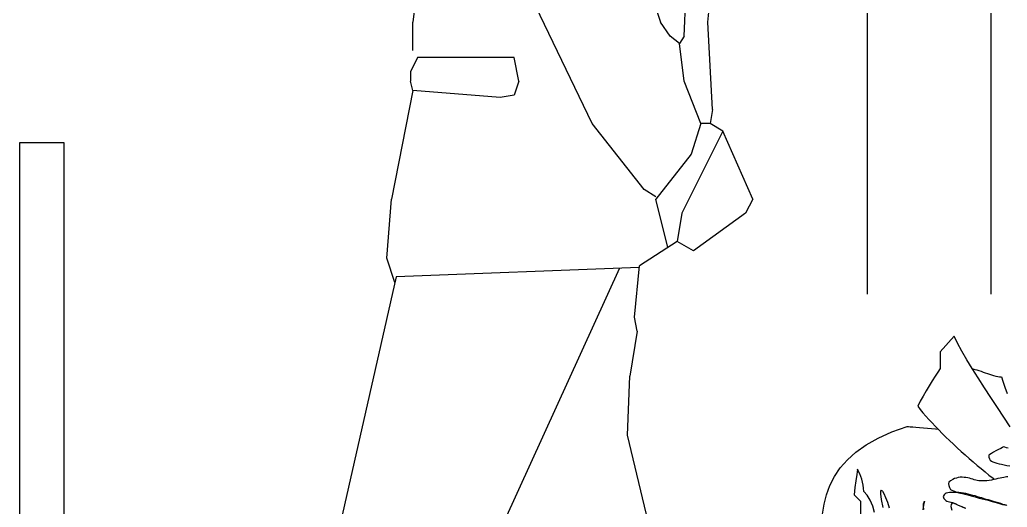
# Model space of a CAD drawing. Header units: inches. Extents: x 21 to 132, y 19 to 196.
# Drawn here: x 91.849 to 92.968, y 52.753 to 53.305 of the extents above; entities that cross this region are included whole.
import ezdxf

# ---------------------------------------------------------------- set-up
doc = ezdxf.new("R2010")
doc.units = ezdxf.units.IN
doc.header["$MEASUREMENT"] = 0
doc.layers.add('fur', color=253, linetype='Continuous')
doc.layers.add('inwall', color=41, linetype='Continuous')

# ---------------------------------------------------------------- blocks, each defined once
blk = doc.blocks.new('Mann8')
at = {"layer": 'fur', "linetype": 'Continuous'}
for points in [[(141.26, -453.74), (140.54, -452.64), (139.8, -451.52), (139.07, -450.4), (138.33, -449.29), (137.63, -448.19), (136.96, -447.13), (136.35, -446.12), (135.79, -445.15), (135.3, -444.26), (134.89, -443.45), (133.33, -445.22), (133.33, -447.13), (133.05, -447.52), (132.74, -447.99), (132.4, -448.52), (132.07, -449.08), (131.72, -449.66), (131.39, -450.26), (131.07, -450.83), (130.79, -451.39), (131.07, -451.76), (131.37, -452.13), (131.7, -452.5), (132.04, -452.88), (132.4, -453.29), (132.77, -453.67), (133.16, -454.08), (133.56, -454.48), (133.96, -454.88), (134.38, -455.29), (134.82, -455.69), (135.26, -456.09), (135.7, -456.51), (136.14, -456.9), (136.59, -457.3), (137.05, -457.69), (137.51, -458.09), (137.96, -458.46), (138.42, -458.84), (138.85, -459.2), (139.31, -459.56), (139.47, -459.69), (139.47, -459.69)], [(136.98, -447.17), (137.03, -447.17), (137.26, -447.22), (137.49, -447.27), (137.72, -447.35), (137.96, -447.43), (138.19, -447.52), (138.43, -447.59), (138.68, -447.68), (138.91, -447.77), (139.15, -447.85), (139.38, -447.92), (139.61, -447.98), (139.84, -448.03), (140.05, -448.05), (140.26, -448.06), (140.43, -448.57), (140.64, -449.22), (140.92, -449.96)], [(120.01, -463.61), (120.18, -462.49), (120.45, -461.42), (120.83, -460.37), (121.34, -459.35), (121.99, -458.39), (122.81, -457.46), (123.78, -456.58), (124.94, -455.76), (126.29, -455.01), (127.83, -454.3), (129.6, -453.69), (129.72, -453.69), (129.93, -453.71), (130.23, -453.73), (130.58, -453.76), (130.98, -453.8), (131.42, -453.85), (131.88, -453.88), (132.35, -453.92), (132.79, -453.97), (133.09, -453.99), (133.09, -454.01)], [(141.03, -456.13), (140.85, -456.09), (140.66, -456.04), (140.47, -455.99), (140.38, -456.06), (140.19, -456.18), (139.92, -456.3), (139.64, -456.46), (139.36, -456.6), (139.12, -456.74), (138.93, -456.86), (138.85, -456.95), (138.85, -457.16), (138.91, -457.34), (139, -457.5), (139.14, -457.6), (139.29, -457.71), (139.5, -457.78), (139.73, -457.85), (139.99, -457.92), (140.26, -457.97), (140.56, -458.02), (140.87, -458.09), (141.2, -458.16)], [(140.98, -459.39), (140.85, -459.41), (140.7, -459.42), (140.52, -459.46), (140.31, -459.49), (140.1, -459.55), (139.87, -459.6), (139.63, -459.65), (139.38, -459.7), (139.12, -459.76), (138.87, -459.79), (138.61, -459.83), (138.36, -459.86), (138.14, -459.86), (137.91, -459.86), (137.72, -459.84), (137.52, -459.81), (137.36, -459.77), (137.19, -459.72), (137.01, -459.67), (136.84, -459.62), (136.65, -459.56), (136.44, -459.51), (136.24, -459.48), (136.03, -459.46), (135.82, -459.44), (135.59, -459.44), (135.38, -459.48), (135.17, -459.53), (134.95, -459.6), (134.74, -459.7), (134.51, -459.83), (134.3, -460), (134.28, -460.2), (134.31, -460.39), (134.38, -460.6), (134.49, -460.84), (134.66, -460.9), (134.82, -460.97), (134.95, -461.02), (135.09, -461.09), (135.19, -461.14), (135.33, -461.18), (135.45, -461.21), (135.61, -461.23), (135.66, -461.25), (135.84, -461.28), (136.1, -461.35), (136.44, -461.44), (136.84, -461.56), (137.28, -461.67), (137.75, -461.81), (138.26, -461.93), (138.75, -462.05), (139.22, -462.19), (139.66, -462.3), (140.06, -462.4), (140.4, -462.51), (140.66, -462.58), (140.84, -462.61), (140.89, -462.63), (140.78, -462.6), (140.63, -462.56), (140.43, -462.51), (140.2, -462.42), (139.94, -462.35), (139.64, -462.26), (139.35, -462.18), (139.01, -462.07), (138.78, -462), (138.54, -461.95), (138.29, -461.88), (138.05, -461.79), (137.8, -461.72), (137.54, -461.65), (137.29, -461.56), (137.03, -461.49), (136.77, -461.42), (136.51, -461.37), (136.24, -461.3), (135.96, -461.26), (135.7, -461.21), (135.44, -461.18), (135.17, -461.16), (134.91, -461.16), (134.74, -461.16), (134.54, -461.16), (134.37, -461.16), (134.19, -461.19), (134.02, -461.25), (133.88, -461.32), (133.77, -461.44), (133.68, -461.61), (133.75, -461.83), (133.84, -461.98), (133.95, -462.09), (134.07, -462.16), (134.21, -462.19), (134.37, -462.23), (134.54, -462.26), (134.74, -462.33), (135.05, -462.46), (135.38, -462.6), (135.77, -462.77), (136.19, -462.95)], [(136.21, -462.98), (135.79, -462.79), (135.4, -462.63), (135.05, -462.47), (134.74, -462.33), (134.65, -462.42), (134.56, -462.53), (134.54, -462.74), (134.66, -463.16)], [(124.67, -461.07), (124.65, -460.69), (124.6, -460.32), (124.53, -459.98), (124.44, -459.67), (124.34, -459.37), (124.22, -459.07), (124.09, -458.79), (123.95, -458.53), (123.9, -459.13), (123.78, -459.84), (123.64, -460.62), (123.59, -461.42), (124.3, -462.16), (124.3, -463.6)], [(125.9, -463.42), (125.69, -462.72), (125.41, -462.04), (125.06, -461.46), (124.67, -461.07)], [(126.85, -462.88), (126.69, -461.95), (126.62, -461.33), (126.6, -461), (126.67, -460.9), (126.78, -461), (126.93, -461.3), (127.13, -461.74), (127.34, -462.28), (127.56, -462.91)], [(131.46, -463.11), (131.42, -462.75), (131.44, -462.44), (131.54, -462.16), (131.44, -462.61), (131.35, -463.14)]]:
    blk.add_lwpolyline(points, dxfattribs=at)
blk = doc.blocks.new('Man053')
for p, q in [((-32.09, 127.01), (-36.63, 113.64)), ((-28.88, 102.14), (-20.01, 120.62)), ((-9.36, 120.32), (-8.56, 113.64)), ((-39.3, 112.03), (-39.57, 118.18)), ((-41.98, 113.64), (-42.25, 116.31)), ((-42.51, 103.74), (-41.98, 113.64)), ((-37.7, 112.03), (-36.63, 113.64)), ((-8.56, 110.43), (-8.56, 113.64)), ((-39.3, 112.03), (-38.77, 111.23)), ((-38.77, 111.23), (-37.7, 112.03)), ((-39.3, 106.95), (-38.77, 111.23)), ((-20.59, 106.95), (-20.05, 109.63)), ((-20.05, 109.63), (-9.09, 109.63)), ((-9.09, 109.63), (-8.29, 108.02)), ((-8.29, 108.02), (-8.29, 106.95)), ((-41.18, 102.14), (-39.3, 106.95)), ((-20.59, 106.95), (-20.05, 105.35)), ((-8.56, 105.88), (-8.29, 106.95)), ((-20.05, 105.35), (-18.45, 105.08)), ((-18.45, 105.08), (-8.56, 105.88)), ((-8.56, 105.88), (-6.15, 93.58)), ((-42.51, 103.74), (-42.25, 102.14)), ((-43.68, 101.26), (-42.25, 102.14)), ((-42.25, 102.14), (-41.18, 102.14)), ((-41.18, 102.14), (-40.11, 98.66)), ((-34.76, 94.65), (-28.88, 102.14)), ((-47.06, 93.58), (-43.68, 101.26)), ((-43.68, 101.26), (-39.04, 91.98)), ((-40.11, 98.66), (-36.1, 93.58)), ((-36.1, 93.85), (-34.76, 94.65)), ((-47.06, 93.58), (-46.26, 91.98)), ((-37.47, 88.1), (-36.1, 93.58)), ((-5.61, 86.9), (-6.15, 93.58)), ((-46.26, 91.98), (-40.37, 87.7)), ((-39.04, 91.98), (-38.5, 88.77)), ((-40.37, 87.7), (-38.5, 88.77)), ((-38.5, 88.77), (-34.24, 86.03)), ((-6.54, 84.12), (-5.61, 86.9)), ((-33.69, 80.21), (-34.24, 86.03)), ((-34.22, 85.83), (-6.68, 84.76)), ((-31.97, 85.74), (-18.98, 57.22)), ((-6.68, 84.76), (9.89, 11.5)), ((-33.96, 78.61), (-33.69, 80.21)), ((-33.96, 78.61), (-33.16, 73.53)), ((-32.89, 66.84), (-33.16, 73.53)), ((-36.1, 53.48), (-32.89, 66.84))]:
    blk.add_line(p, q)

msp = doc.modelspace()

# ---------------------------------------------------------------- linework, layer by layer
at = {"layer": 'fur'}
msp.add_line((92.94941, 53.86601), (92.94941, 52.99394), dxfattribs=at)
msp.add_lwpolyline([(92.80947, 52.99394), (92.80947, 53.76723), (92.52218, 53.76723)], dxfattribs=at)
at = {"layer": 'inwall'}
for p, q in [((91.84941, 52.16601), (91.84941, 53.16601)), ((91.84941, 53.16601), (91.89941, 53.16601)), ((91.89941, 53.16601), (91.89941, 52.16601))]:
    msp.add_line(p, q, dxfattribs=at)

# ---------------------------------------------------------------- block references
at = {"layer": 'fur', "xscale": -0.01, "yscale": 0.01, "zscale": 0.01}
msp.add_blockref('Man053', (92.2089, 52.16601), dxfattribs=at)
at = {"layer": 'inwall', "xscale": 0.01, "yscale": 0.01, "zscale": 0.01}
msp.add_blockref('Mann8', (91.55863, 57.38101), dxfattribs=at)

doc.saveas('drawing.dxf')
